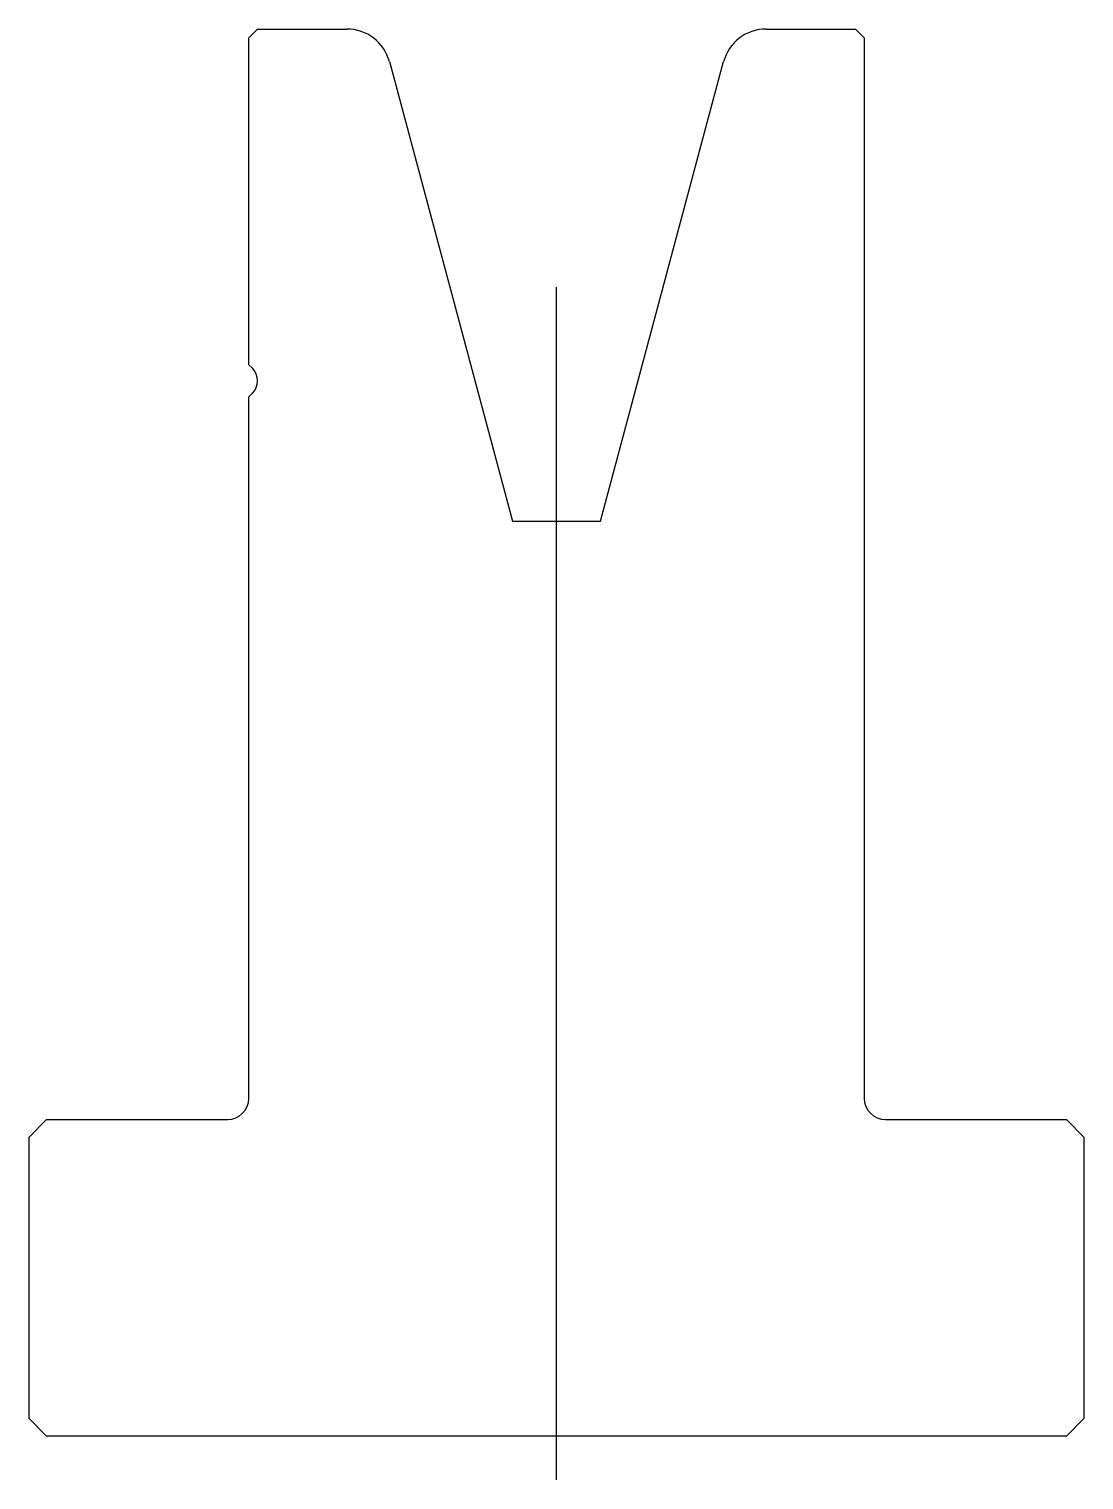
# Model space of a CAD drawing. Header units: metres. Extents: x -30.4 to 29.6, y -39 to 43.5.
import ezdxf

# ---------------------------------------------------------------- set-up
doc = ezdxf.new("R2010")
doc.units = ezdxf.units.M

msp = doc.modelspace()

# ---------------------------------------------------------------- linework, layer by layer
for p, q in [((-17.413893, 43.504997), (-17.913893, 43.004997)), ((-17.913893, 24.419211), (-17.913893, 43.004997)), ((-17.413893, 43.504997), (-12.33221, 43.504997)), ((11.504425, 43.504997), (16.586107, 43.504997)), ((17.086107, 43.004997), (16.586107, 43.504997)), ((17.086107, 43.004997), (17.086107, -17.295003)), ((-9.917396, 41.652045), (-2.913893, 15.514616)), ((2.086107, 15.514616), (9.08961, 41.652045)), ((-0.413893, -38.995003), (-0.413893, 28.81974)), ((-17.913893, 24.419211), (-17.706786, 24.212104)), ((-17.706786, 22.79789), (-17.913893, 22.590784)), ((-17.913893, -17.295003), (-17.913893, 22.590784)), ((-2.913893, 15.514616), (2.086107, 15.514616)), ((-29.413893, -18.495003), (-30.413893, -19.495003)), ((-29.413893, -18.495003), (-19.113893, -18.495003)), ((18.286107, -18.495003), (28.586107, -18.495003)), ((29.586107, -19.495003), (28.586107, -18.495003)), ((-30.413893, -35.495003), (-30.413893, -19.495003)), ((29.586107, -19.495003), (29.586107, -35.495003)), ((-30.413893, -35.495003), (-29.413893, -36.495003)), ((28.586107, -36.495003), (29.586107, -35.495003)), ((28.586107, -36.495003), (-29.413893, -36.495003))]:
    msp.add_line(p, q)
for centre, radius, start, end in [((-12.33221, 41.004997), 2.5, 15, 90), ((11.504425, 41.004997), 2.5, 90, 165), ((-18.413893, 23.504997), 1, 315, 45), ((-19.113893, -17.295003), 1.2, 270, 0), ((18.286107, -17.295003), 1.2, 180, 270)]:
    msp.add_arc(centre, radius, start, end)

doc.saveas('drawing.dxf')
